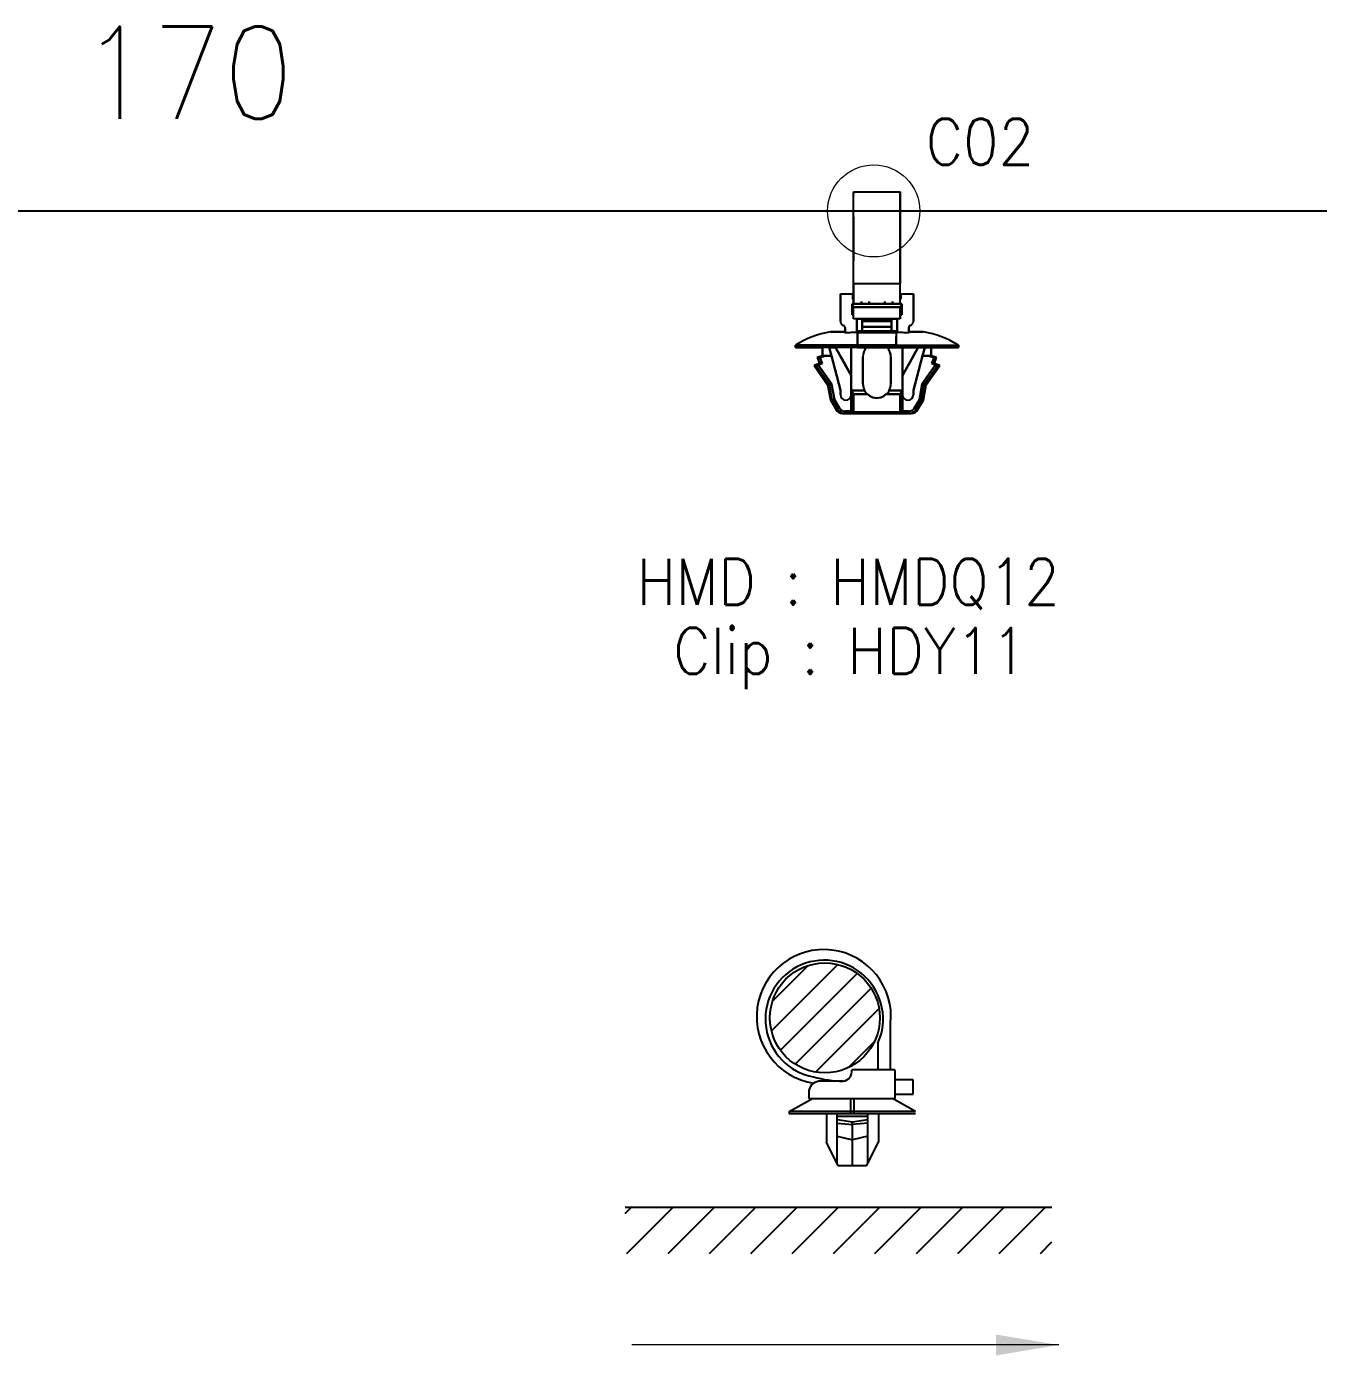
# Model space of a CAD drawing. Header units: inches. Extents: x 47316 to 59086, y 3141 to 11743.
# Drawn here: x 57772.3 to 57842.4, y 7180.5 to 7252.5 of the extents above; entities that cross this region are included whole.
import ezdxf

# ---------------------------------------------------------------- set-up
doc = ezdxf.new("R2010")
doc.units = ezdxf.units.IN
doc.header["$MEASUREMENT"] = 0
doc.layers.add('at_Entity', color=1, linetype='Continuous')
doc.layers.add('图形层', color=7, linetype='Continuous')
doc.layers.add('Beschreibung', color=7, linetype='Continuous', lineweight=25)
doc.styles.get("Standard").update_dxf_attribs({"font": ''})
doc.styles.get('Standard').set_extended_font_data('SimSun')
doc.linetypes.add('_VH_OTCON', pattern='A,0.0001,[7,VeSys.shx,S=0.1,R=0,X=0,Y=0],-0.4,[7,VeSys.shx,S=0.1,R=0,X=0,Y=0],-0.4,["X",Standard,S=1,R=0,X=-0.5,Y=-0.5],-0.0001,[7,VeSys.shx,S=0.1,R=0,X=0,Y=0],-0.4', length=1.2002)

msp = doc.modelspace()

# ---------------------------------------------------------------- linework, layer by layer
at = {"color": 7, "ltscale": 0.378893}
msp.add_line((57817.214, 7238.585), (57817.214, 7243.585), dxfattribs=at)
at = {"color": 7, "ltscale": 0.15}
for p, q in [((57817.214, 7243.585), (57819.74, 7243.585)), ((57819.74, 7238.585), (57817.214, 7238.585)), ((57819.74, 7238.585), (57817.214, 7238.585)), ((57817.214, 7237.326), (57819.74, 7237.326)), ((57819.74, 7237.326), (57817.214, 7237.326)), ((57819.74, 7236.695), (57817.214, 7236.695)), ((57819.74, 7236.695), (57817.214, 7236.695)), ((57817.214, 7231.622), (57819.74, 7231.622)), ((57819.74, 7231.622), (57817.214, 7231.622))]:
    msp.add_line(p, q, dxfattribs=at)
at = {"color": 7, "ltscale": 0.0272}
msp.add_line((57817.214, 7243.472), (57817.214, 7243.585), dxfattribs=at)
at = {"color": 7, "ltscale": 0.37888}
msp.add_line((57817.214, 7238.585), (57817.214, 7243.585), dxfattribs=at)
at = {"color": 7, "ltscale": 0.027199}
msp.add_line((57817.214, 7243.585), (57817.214, 7243.472), dxfattribs=at)
at = {"color": 7, "ltscale": 0.378897}
msp.add_line((57819.74, 7243.585), (57819.74, 7238.585), dxfattribs=at)
at = {"color": 7, "ltscale": 0.215019}
msp.add_line((57819.74, 7240.149), (57819.74, 7243.585), dxfattribs=at)
at = {"color": 7, "ltscale": 0.315749}
msp.add_line((57819.74, 7243.585), (57819.74, 7239.017), dxfattribs=at)
at = {"color": 7, "ltscale": 0.378905}
msp.add_line((57819.74, 7238.585), (57819.74, 7243.585), dxfattribs=at)
at = {"color": 7, "ltscale": 0.315758}
msp.add_line((57819.74, 7243.585), (57819.74, 7239.017), dxfattribs=at)
at = {"color": 7, "ltscale": 0.179182}
msp.add_line((57819.74, 7240.32), (57819.74, 7243.338), dxfattribs=at)
at = {"color": 0, "linetype": '_VH_OTCON', "lineweight": -2, "ltscale": 5}
for p, q in [((57742.537, 7242.543), (57818.303, 7242.543)), ((57818.303, 7242.543), (57894.401, 7242.543))]:
    msp.add_line(p, q, dxfattribs=at)
at = {"color": 7, "ltscale": 0.142593}
msp.add_line((57817.214, 7239.824), (57817.214, 7242.226), dxfattribs=at)
at = {"color": 7, "ltscale": 0.142589}
msp.add_line((57817.214, 7242.226), (57817.214, 7239.825), dxfattribs=at)
at = {"color": 7, "ltscale": 0.026669}
for p, q in [((57819.74, 7240.32), (57819.74, 7239.871)), ((57819.74, 7239.871), (57819.74, 7240.32)), ((57819.74, 7240.149), (57819.74, 7239.7))]:
    msp.add_line(p, q, dxfattribs=at)
at = {"color": 7, "ltscale": 0.108633}
msp.add_line((57819.74, 7238.042), (57819.74, 7239.871), dxfattribs=at)
at = {"color": 7, "ltscale": 0.076392}
msp.add_line((57819.74, 7238.585), (57819.74, 7239.871), dxfattribs=at)
at = {"color": 7, "ltscale": 0.098454}
msp.add_line((57819.74, 7238.042), (57819.74, 7239.7), dxfattribs=at)
at = {"color": 7, "ltscale": 0.0644}
for p, q in [((57817.214, 7238.585), (57817.214, 7237.501)), ((57817.214, 7237.501), (57817.214, 7238.585)), ((57819.74, 7237.501), (57819.74, 7238.585)), ((57819.74, 7237.501), (57819.74, 7238.585))]:
    msp.add_line(p, q, dxfattribs=at)
at = {"color": 7, "ltscale": 0.057913}
msp.add_line((57819.74, 7238.042), (57819.74, 7239.017), dxfattribs=at)
at = {"color": 7, "ltscale": 0.039999}
for p, q in [((57816.498, 7238.042), (57817.172, 7238.042)), ((57816.498, 7238.042), (57817.172, 7238.042)), ((57819.782, 7238.042), (57820.455, 7238.042)), ((57819.782, 7238.042), (57820.455, 7238.042))]:
    msp.add_line(p, q, dxfattribs=at)
at = {"color": 7, "ltscale": 0.022501}
for p, q in [((57816.498, 7238.042), (57816.498, 7237.663)), ((57816.498, 7237.663), (57816.498, 7238.042)), ((57820.455, 7238.042), (57820.455, 7237.663)), ((57820.455, 7238.042), (57820.455, 7237.663))]:
    msp.add_line(p, q, dxfattribs=at)
at = {"color": 7, "ltscale": 0.0175}
for p, q in [((57817.172, 7238.042), (57817.172, 7237.747)), ((57817.172, 7237.747), (57817.172, 7238.042)), ((57819.782, 7238.042), (57819.782, 7237.747)), ((57819.782, 7238.042), (57819.782, 7237.747)), ((57819.782, 7237.747), (57819.782, 7238.042))]:
    msp.add_line(p, q, dxfattribs=at)
at = {"color": 7, "ltscale": 0.002499}
for p, q in [((57817.172, 7238.042), (57817.214, 7238.042)), ((57817.214, 7237.747), (57817.172, 7237.747)), ((57817.172, 7237.747), (57817.214, 7237.747)), ((57819.74, 7238.042), (57819.782, 7238.042)), ((57819.782, 7237.747), (57819.74, 7237.747)), ((57819.74, 7237.747), (57819.782, 7237.747)), ((57817.129, 7237.495), (57817.172, 7237.495)), ((57817.172, 7237.495), (57817.129, 7237.495)), ((57817.172, 7237.495), (57817.129, 7237.495)), ((57819.824, 7237.495), (57819.782, 7237.495)), ((57819.824, 7237.495), (57819.782, 7237.495)), ((57817.214, 7236.947), (57817.172, 7236.947)), ((57817.172, 7236.947), (57817.214, 7236.947)), ((57817.214, 7236.947), (57817.172, 7236.947)), ((57819.782, 7236.947), (57819.74, 7236.947)), ((57819.74, 7236.947), (57819.782, 7236.947)), ((57819.782, 7236.947), (57819.74, 7236.947))]:
    msp.add_line(p, q, dxfattribs=at)
at = {"color": 7, "ltscale": 2.6e-05}
for p, q in [((57817.172, 7238.042), (57817.172, 7238.042)), ((57819.782, 7238.042), (57819.782, 7238.042))]:
    msp.add_line(p, q, dxfattribs=at)
at = {"color": 7, "ltscale": 0.025}
for p, q in [((57820.455, 7237.621), (57820.455, 7238.042)), ((57817.635, 7237.501), (57818.056, 7237.501)), ((57817.635, 7237.501), (57818.056, 7237.501)), ((57818.898, 7237.501), (57819.319, 7237.501)), ((57818.898, 7237.501), (57819.319, 7237.501)), ((57818.898, 7237.495), (57819.319, 7237.495))]:
    msp.add_line(p, q, dxfattribs=at)
at = {"color": 7, "ltscale": 0.064999}
for p, q in [((57816.498, 7237.663), (57816.498, 7236.569)), ((57816.498, 7236.569), (57816.498, 7237.663)), ((57820.455, 7237.663), (57820.455, 7236.569)), ((57820.455, 7237.663), (57820.455, 7236.569))]:
    msp.add_line(p, q, dxfattribs=at)
at = {"color": 7, "ltscale": 0.035001}
for p, q in [((57817.129, 7236.905), (57817.129, 7237.495)), ((57817.129, 7236.905), (57817.129, 7237.495)), ((57817.129, 7237.495), (57817.129, 7236.905)), ((57819.824, 7237.495), (57819.824, 7236.905)), ((57819.824, 7236.905), (57819.824, 7237.495)), ((57819.529, 7235.137), (57819.529, 7235.727)), ((57819.529, 7235.137), (57819.529, 7235.727))]:
    msp.add_line(p, q, dxfattribs=at)
at = {"color": 7, "ltscale": 0.032501}
for p, q in [((57817.172, 7237.495), (57817.172, 7236.947)), ((57817.172, 7236.947), (57817.172, 7237.495)), ((57819.782, 7237.495), (57819.782, 7236.947)), ((57819.782, 7237.495), (57819.782, 7236.947))]:
    msp.add_line(p, q, dxfattribs=at)
at = {"color": 7, "ltscale": 0.154999}
for p, q in [((57819.782, 7237.495), (57817.172, 7237.495)), ((57817.172, 7237.495), (57819.782, 7237.495))]:
    msp.add_line(p, q, dxfattribs=at)
at = {"color": 7, "ltscale": 0.0375}
for p, q in [((57817.214, 7236.695), (57817.214, 7237.326)), ((57817.214, 7236.695), (57817.214, 7237.326)), ((57819.74, 7237.326), (57819.74, 7236.695)), ((57819.74, 7236.695), (57819.74, 7237.326))]:
    msp.add_line(p, q, dxfattribs=at)
at = {"color": 7, "ltscale": 0.0075}
for p, q in [((57817.635, 7237.621), (57817.635, 7237.495)), ((57817.635, 7237.495), (57817.635, 7237.621)), ((57818.056, 7237.495), (57818.056, 7237.621)), ((57818.056, 7237.621), (57818.056, 7237.495)), ((57818.898, 7237.621), (57818.898, 7237.495)), ((57818.898, 7237.495), (57818.898, 7237.621)), ((57819.319, 7237.495), (57819.319, 7237.621)), ((57819.319, 7237.621), (57819.319, 7237.495)), ((57814.056, 7235.263), (57814.056, 7235.137)), ((57814.056, 7235.137), (57814.056, 7235.263)), ((57817.424, 7235.137), (57817.424, 7235.263)), ((57817.424, 7235.263), (57817.424, 7235.137)), ((57819.529, 7235.263), (57819.529, 7235.137)), ((57819.529, 7235.137), (57819.529, 7235.263)), ((57822.897, 7235.263), (57822.897, 7235.137)), ((57822.897, 7235.137), (57822.897, 7235.263)), ((57816.735, 7231.559), (57816.735, 7231.685)), ((57816.735, 7231.559), (57816.735, 7231.685)), ((57819.866, 7231.559), (57819.866, 7231.685)), ((57820.219, 7231.685), (57820.219, 7231.559)), ((57820.219, 7231.685), (57820.219, 7231.559))]:
    msp.add_line(p, q, dxfattribs=at)
at = {"color": 7, "ltscale": 0.000368}
msp.add_line((57817.635, 7237.501), (57817.635, 7237.495), dxfattribs=at)
at = {"color": 7, "ltscale": 0.023056}
msp.add_line((57817.667, 7237.495), (57818.056, 7237.495), dxfattribs=at)
at = {"color": 7, "ltscale": 0.000322}
msp.add_line((57818.898, 7237.495), (57818.898, 7237.5), dxfattribs=at)
at = {"color": 7, "ltscale": 0.021939}
msp.add_line((57819.782, 7237.495), (57819.782, 7237.125), dxfattribs=at)
at = {"color": 7, "ltscale": 0.010562}
msp.add_line((57819.782, 7236.947), (57819.782, 7237.125), dxfattribs=at)
at = {"color": 7, "ltscale": 0.000629}
msp.add_line((57819.813, 7237.495), (57819.824, 7237.495), dxfattribs=at)
at = {"color": 7, "ltscale": 0.0625}
msp.add_line((57820.455, 7236.569), (57820.455, 7237.621), dxfattribs=at)
at = {"color": 7, "ltscale": 0.004999}
for p, q in [((57817.214, 7236.905), (57817.129, 7236.905)), ((57817.129, 7236.905), (57817.214, 7236.905)), ((57819.824, 7236.905), (57819.74, 7236.905)), ((57819.74, 7236.905), (57819.824, 7236.905))]:
    msp.add_line(p, q, dxfattribs=at)
at = {"color": 7, "ltscale": 0.040002}
for p, q in [((57817.382, 7236.021), (57817.382, 7236.695)), ((57817.382, 7236.021), (57817.382, 7236.695)), ((57817.382, 7236.695), (57817.382, 7236.021)), ((57819.571, 7236.695), (57819.571, 7236.021)), ((57819.571, 7236.021), (57819.571, 7236.695))]:
    msp.add_line(p, q, dxfattribs=at)
at = {"color": 7, "ltscale": 0.017502}
for p, q in [((57817.382, 7236.695), (57817.677, 7236.695)), ((57819.276, 7236.695), (57819.571, 7236.695))]:
    msp.add_line(p, q, dxfattribs=at)
at = {"color": 7, "ltscale": 0.00087}
for p, q in [((57817.677, 7236.68), (57817.677, 7236.695)), ((57817.677, 7236.695), (57817.677, 7236.68)), ((57819.277, 7236.68), (57819.277, 7236.695)), ((57819.277, 7236.695), (57819.277, 7236.68))]:
    msp.add_line(p, q, dxfattribs=at)
at = {"color": 7, "ltscale": 0.095001}
for p, q in [((57819.277, 7236.68), (57817.677, 7236.68)), ((57817.677, 7236.68), (57819.277, 7236.68)), ((57819.277, 7236.555), (57817.677, 7236.555)), ((57817.677, 7236.555), (57819.277, 7236.555)), ((57817.677, 7236.255), (57819.277, 7236.255)), ((57819.277, 7236.255), (57817.677, 7236.255)), ((57817.677, 7236.046), (57819.277, 7236.046))]:
    msp.add_line(p, q, dxfattribs=at)
at = {"color": 7, "ltscale": 0.007443}
for p, q in [((57817.677, 7236.555), (57817.677, 7236.68)), ((57817.677, 7236.68), (57817.677, 7236.555)), ((57819.277, 7236.555), (57819.277, 7236.68)), ((57819.277, 7236.68), (57819.277, 7236.555))]:
    msp.add_line(p, q, dxfattribs=at)
at = {"color": 7, "ltscale": 0.017839}
for p, q in [((57817.677, 7236.255), (57817.677, 7236.555)), ((57817.677, 7236.555), (57817.677, 7236.255)), ((57819.277, 7236.255), (57819.277, 7236.555)), ((57819.277, 7236.555), (57819.277, 7236.255))]:
    msp.add_line(p, q, dxfattribs=at)
at = {"color": 7, "ltscale": 0.023952}
msp.add_line((57819.277, 7236.292), (57819.277, 7236.695), dxfattribs=at)
at = {"color": 7, "ltscale": 0.002502}
msp.add_line((57819.74, 7236.905), (57819.74, 7236.947), dxfattribs=at)
at = {"color": 7, "ltscale": 0.047501}
for p, q in [((57816.751, 7235.979), (57815.951, 7235.979)), ((57815.951, 7235.979), (57816.751, 7235.979)), ((57821.003, 7235.979), (57820.203, 7235.979)), ((57820.203, 7235.979), (57821.003, 7235.979))]:
    msp.add_line(p, q, dxfattribs=at)
at = {"color": 7, "ltscale": 0.017476}
for p, q in [((57816.751, 7236.211), (57816.751, 7235.917)), ((57820.203, 7236.211), (57820.203, 7235.917))]:
    msp.add_line(p, q, dxfattribs=at)
at = {"color": 7, "ltscale": 0.017471}
for p, q in [((57816.751, 7235.917), (57816.751, 7236.211)), ((57820.203, 7235.917), (57820.203, 7236.211))]:
    msp.add_line(p, q, dxfattribs=at)
at = {"color": 7, "ltscale": 0.00369}
for p, q in [((57816.751, 7235.979), (57816.751, 7235.917)), ((57820.203, 7235.917), (57820.203, 7235.979))]:
    msp.add_line(p, q, dxfattribs=at)
at = {"color": 7, "ltscale": 0.129999}
for p, q in [((57819.571, 7236.021), (57817.382, 7236.021)), ((57817.382, 7236.021), (57819.571, 7236.021))]:
    msp.add_line(p, q, dxfattribs=at)
at = {"color": 7, "ltscale": 0.040569}
for p, q in [((57817.424, 7235.263), (57817.424, 7235.947)), ((57819.529, 7235.947), (57819.529, 7235.263))]:
    msp.add_line(p, q, dxfattribs=at)
at = {"color": 7, "ltscale": 0.125}
for p, q in [((57817.424, 7235.947), (57819.529, 7235.947)), ((57819.529, 7235.947), (57817.424, 7235.947)), ((57817.424, 7235.263), (57819.529, 7235.263)), ((57819.529, 7235.263), (57817.424, 7235.263)), ((57817.424, 7235.137), (57819.529, 7235.137)), ((57819.529, 7235.137), (57817.424, 7235.137))]:
    msp.add_line(p, q, dxfattribs=at)
at = {"color": 7, "ltscale": 0.040567}
for p, q in [((57817.424, 7235.947), (57817.424, 7235.263)), ((57819.529, 7235.947), (57819.529, 7235.263))]:
    msp.add_line(p, q, dxfattribs=at)
at = {"color": 7, "ltscale": 0.02751}
msp.add_line((57817.424, 7235.263), (57817.424, 7235.727), dxfattribs=at)
msp.add_line((57817.424, 7235.263), (57817.424, 7235.727), dxfattribs=at)
at = {"color": 7, "ltscale": 0.012407}
for p, q in [((57817.677, 7236.046), (57817.677, 7236.255)), ((57819.277, 7236.046), (57819.277, 7236.255))]:
    msp.add_line(p, q, dxfattribs=at)
at = {"color": 7, "ltscale": 0.013841}
for p, q in [((57817.677, 7236.255), (57817.677, 7236.021)), ((57819.277, 7236.021), (57819.277, 7236.255))]:
    msp.add_line(p, q, dxfattribs=at)
at = {"color": 7, "ltscale": 0.001447}
msp.add_line((57817.677, 7236.046), (57817.677, 7236.021), dxfattribs=at)
at = {"color": 7, "ltscale": 0.014789}
msp.add_line((57819.277, 7236.27), (57819.277, 7236.021), dxfattribs=at)
at = {"color": 7, "ltscale": 0.013786}
msp.add_line((57820.203, 7235.979), (57820.203, 7236.211), dxfattribs=at)
at = {"color": 7, "ltscale": 0.2}
for p, q in [((57814.056, 7235.263), (57817.424, 7235.263)), ((57817.424, 7235.263), (57814.056, 7235.263)), ((57817.424, 7235.137), (57814.056, 7235.137)), ((57817.424, 7235.137), (57814.056, 7235.137)), ((57819.529, 7235.263), (57822.897, 7235.263)), ((57819.529, 7235.263), (57822.897, 7235.263)), ((57819.529, 7235.137), (57822.897, 7235.137)), ((57822.897, 7235.137), (57819.529, 7235.137))]:
    msp.add_line(p, q, dxfattribs=at)
at = {"color": 7, "ltscale": 0.087396}
for p, q in [((57814.056, 7235.137), (57815.528, 7235.137)), ((57814.056, 7235.137), (57815.528, 7235.137)), ((57822.897, 7235.137), (57821.425, 7235.137))]:
    msp.add_line(p, q, dxfattribs=at)
at = {"color": 7, "ltscale": 0.027499}
for p, q in [((57815.53, 7234.674), (57815.53, 7235.137)), ((57815.53, 7235.137), (57815.53, 7234.674)), ((57821.424, 7234.674), (57821.424, 7235.137)), ((57821.424, 7235.137), (57821.424, 7234.674))]:
    msp.add_line(p, q, dxfattribs=at)
at = {"color": 7, "ltscale": 0.020602}
for p, q in [((57815.882, 7235.137), (57816.229, 7235.137)), ((57815.882, 7235.137), (57816.229, 7235.137)), ((57821.071, 7235.137), (57820.725, 7235.137))]:
    msp.add_line(p, q, dxfattribs=at)
at = {"color": 7, "ltscale": 0.028456}
for p, q in [((57816.005, 7234.674), (57815.882, 7235.137)), ((57815.882, 7235.137), (57816.005, 7234.674)), ((57820.948, 7234.674), (57821.071, 7235.137)), ((57821.071, 7235.137), (57820.948, 7234.674))]:
    msp.add_line(p, q, dxfattribs=at)
at = {"color": 7, "ltscale": 0.015215}
msp.add_line((57816.231, 7235.138), (57816.357, 7234.914), dxfattribs=at)
at = {"color": 7, "ltscale": 0.015242}
for p, q in [((57816.357, 7234.914), (57816.231, 7235.137)), ((57820.722, 7235.137), (57820.596, 7234.914))]:
    msp.add_line(p, q, dxfattribs=at)
at = {"color": 7, "ltscale": 0.026985}
for p, q in [((57816.581, 7234.518), (57816.357, 7234.914)), ((57820.596, 7234.914), (57820.372, 7234.518))]:
    msp.add_line(p, q, dxfattribs=at)
at = {"color": 7, "ltscale": 0.02701}
msp.add_line((57816.357, 7234.914), (57816.581, 7234.518), dxfattribs=at)
at = {"color": 7, "ltscale": 0.089999}
for p, q in [((57817.087, 7233.622), (57817.087, 7235.137)), ((57817.087, 7235.137), (57817.087, 7233.622)), ((57819.866, 7235.137), (57819.866, 7233.622)), ((57819.866, 7233.622), (57819.866, 7235.137))]:
    msp.add_line(p, q, dxfattribs=at)
at = {"color": 7, "ltscale": 0.02697}
msp.add_line((57820.372, 7234.518), (57820.596, 7234.914), dxfattribs=at)
at = {"color": 7, "ltscale": 0.015289}
msp.add_line((57820.596, 7234.914), (57820.722, 7235.138), dxfattribs=at)
at = {"color": 7, "ltscale": 0.020749}
msp.add_line((57820.722, 7235.137), (57821.071, 7235.137), dxfattribs=at)
at = {"color": 7, "ltscale": 0.0875}
for p, q in [((57821.424, 7235.137), (57822.897, 7235.137)), ((57817.719, 7234.632), (57817.719, 7233.159)), ((57817.719, 7233.159), (57817.719, 7234.632)), ((57817.719, 7233.159), (57817.719, 7234.632)), ((57819.234, 7233.159), (57819.234, 7234.632)), ((57819.234, 7234.632), (57819.234, 7233.159))]:
    msp.add_line(p, q, dxfattribs=at)
at = {"color": 7, "ltscale": 0.019025}
msp.add_line((57815.361, 7234.274), (57815.067, 7234.148), dxfattribs=at)
at = {"color": 7, "ltscale": 0.006177}
msp.add_line((57815.171, 7234.148), (57815.067, 7234.148), dxfattribs=at)
at = {"color": 7, "ltscale": 0.006165}
for p, q in [((57815.067, 7234.148), (57815.171, 7234.148)), ((57815.804, 7233.116), (57815.907, 7233.116)), ((57815.804, 7233.116), (57815.907, 7233.116))]:
    msp.add_line(p, q, dxfattribs=at)
at = {"color": 7, "ltscale": 0.075271}
for p, q in [((57815.067, 7234.148), (57815.804, 7233.116)), ((57815.907, 7233.116), (57815.171, 7234.148)), ((57821.783, 7234.148), (57821.046, 7233.116)), ((57821.046, 7233.116), (57821.783, 7234.148)), ((57821.15, 7233.116), (57821.886, 7234.148))]:
    msp.add_line(p, q, dxfattribs=at)
at = {"color": 7, "ltscale": 0.075264}
msp.add_line((57815.907, 7233.116), (57815.171, 7234.148), dxfattribs=at)
at = {"color": 7, "ltscale": 0.018174}
msp.add_line((57815.53, 7234.674), (57815.235, 7234.59), dxfattribs=at)
at = {"color": 7, "ltscale": 0.000925}
msp.add_line((57815.235, 7234.59), (57815.251, 7234.59), dxfattribs=at)
at = {"color": 7, "ltscale": 0.020195}
for p, q in [((57815.235, 7234.59), (57815.362, 7234.274)), ((57815.377, 7234.59), (57815.503, 7234.274)), ((57815.503, 7234.274), (57815.377, 7234.59)), ((57821.576, 7234.59), (57821.45, 7234.274)), ((57821.45, 7234.274), (57821.576, 7234.59)), ((57821.592, 7234.274), (57821.718, 7234.59))]:
    msp.add_line(p, q, dxfattribs=at)
at = {"color": 7, "ltscale": 0.000912}
for p, q in [((57815.251, 7234.59), (57815.235, 7234.59)), ((57821.592, 7234.274), (57821.576, 7234.274))]:
    msp.add_line(p, q, dxfattribs=at)
at = {"color": 7, "ltscale": 0.002823}
msp.add_line((57815.251, 7234.59), (57815.298, 7234.59), dxfattribs=at)
at = {"color": 7, "ltscale": 0.00282}
for p, q in [((57815.298, 7234.59), (57815.251, 7234.59)), ((57821.576, 7234.274), (57821.529, 7234.274))]:
    msp.add_line(p, q, dxfattribs=at)
at = {"color": 7, "ltscale": 0.013619}
for p, q in [((57815.503, 7234.274), (57815.293, 7234.184)), ((57815.293, 7234.184), (57815.503, 7234.274)), ((57821.45, 7234.274), (57821.661, 7234.184)), ((57821.661, 7234.184), (57821.45, 7234.274))]:
    msp.add_line(p, q, dxfattribs=at)
at = {"color": 7, "ltscale": 0.074459}
for p, q in [((57815.293, 7234.184), (57816.021, 7233.164)), ((57816.021, 7233.164), (57815.293, 7234.184)), ((57821.661, 7234.184), (57820.932, 7233.164)), ((57820.932, 7233.164), (57821.661, 7234.184))]:
    msp.add_line(p, q, dxfattribs=at)
at = {"color": 7, "ltscale": 0.004681}
for p, q in [((57815.298, 7234.59), (57815.377, 7234.59)), ((57815.377, 7234.59), (57815.298, 7234.59))]:
    msp.add_line(p, q, dxfattribs=at)
at = {"color": 7, "ltscale": 0.000327}
msp.add_line((57815.367, 7234.274), (57815.361, 7234.274), dxfattribs=at)
at = {"color": 7, "ltscale": 0.008441}
for p, q in [((57815.361, 7234.274), (57815.503, 7234.274)), ((57815.53, 7234.674), (57815.672, 7234.674)), ((57815.672, 7234.674), (57815.53, 7234.674))]:
    msp.add_line(p, q, dxfattribs=at)
at = {"color": 7, "ltscale": 0.008429}
for p, q in [((57815.503, 7234.274), (57815.362, 7234.274)), ((57821.576, 7234.59), (57821.718, 7234.59))]:
    msp.add_line(p, q, dxfattribs=at)
at = {"color": 7, "ltscale": 0.00033}
for p, q in [((57815.362, 7234.274), (57815.367, 7234.274)), ((57815.535, 7234.674), (57815.53, 7234.674)), ((57821.424, 7234.674), (57821.418, 7234.674))]:
    msp.add_line(p, q, dxfattribs=at)
at = {"color": 7, "ltscale": 0.001593}
msp.add_line((57815.394, 7234.274), (57815.367, 7234.274), dxfattribs=at)
at = {"color": 7, "ltscale": 0.003809}
msp.add_line((57815.367, 7234.274), (57815.431, 7234.274), dxfattribs=at)
at = {"color": 7, "ltscale": 0.018199}
for p, q in [((57815.672, 7234.674), (57815.377, 7234.59)), ((57815.377, 7234.59), (57815.672, 7234.674)), ((57821.281, 7234.674), (57821.576, 7234.59)), ((57821.576, 7234.59), (57821.281, 7234.674))]:
    msp.add_line(p, q, dxfattribs=at)
at = {"color": 7, "ltscale": 0.004291}
msp.add_line((57815.431, 7234.274), (57815.503, 7234.274), dxfattribs=at)
at = {"color": 7, "ltscale": 0.008432}
msp.add_line((57815.672, 7234.674), (57815.53, 7234.674), dxfattribs=at)
at = {"color": 7, "ltscale": 0.000342}
for p, q in [((57815.53, 7234.674), (57815.535, 7234.674)), ((57821.418, 7234.674), (57821.424, 7234.674))]:
    msp.add_line(p, q, dxfattribs=at)
at = {"color": 7, "ltscale": 0.000286}
for p, q in [((57815.531, 7234.673), (57815.535, 7234.674)), ((57815.535, 7234.674), (57815.531, 7234.673))]:
    msp.add_line(p, q, dxfattribs=at)
at = {"color": 7, "ltscale": 0.002209}
msp.add_line((57815.572, 7234.674), (57815.535, 7234.674), dxfattribs=at)
at = {"color": 7, "ltscale": 0.003674}
for p, q in [((57815.535, 7234.674), (57815.597, 7234.674)), ((57821.356, 7234.674), (57821.418, 7234.674))]:
    msp.add_line(p, q, dxfattribs=at)
at = {"color": 7, "ltscale": 0.00434}
msp.add_line((57815.597, 7234.674), (57815.67, 7234.674), dxfattribs=at)
at = {"color": 7, "ltscale": 0.019785}
for p, q in [((57816.005, 7234.674), (57815.672, 7234.674)), ((57815.672, 7234.674), (57816.005, 7234.674)), ((57820.948, 7234.674), (57821.281, 7234.674)), ((57821.281, 7234.674), (57820.948, 7234.674))]:
    msp.add_line(p, q, dxfattribs=at)
at = {"color": 7, "ltscale": 0.11383}
for p, q in [((57816.498, 7232.822), (57816.005, 7234.674)), ((57816.005, 7234.674), (57816.498, 7232.822)), ((57820.455, 7232.822), (57820.948, 7234.674)), ((57820.948, 7234.674), (57820.455, 7232.822))]:
    msp.add_line(p, q, dxfattribs=at)
at = {"color": 7, "ltscale": 0.064963}
msp.add_line((57816.549, 7234.574), (57817.087, 7233.622), dxfattribs=at)
at = {"color": 7, "ltscale": 0.061156}
for p, q in [((57817.087, 7233.622), (57816.581, 7234.518)), ((57820.372, 7234.518), (57819.866, 7233.622))]:
    msp.add_line(p, q, dxfattribs=at)
at = {"color": 7, "ltscale": 0.061161}
msp.add_line((57816.581, 7234.518), (57817.087, 7233.622), dxfattribs=at)
at = {"color": 7, "ltscale": 0.065039}
msp.add_line((57819.866, 7233.622), (57820.405, 7234.575), dxfattribs=at)
at = {"color": 7, "ltscale": 0.06116}
msp.add_line((57819.866, 7233.622), (57820.372, 7234.518), dxfattribs=at)
at = {"color": 7, "ltscale": 0.040697}
msp.add_line((57819.866, 7233.778), (57819.866, 7234.464), dxfattribs=at)
at = {"color": 7, "ltscale": 0.040701}
msp.add_line((57819.866, 7234.464), (57819.866, 7233.778), dxfattribs=at)
at = {"color": 7, "ltscale": 0.006299}
msp.add_line((57821.281, 7234.674), (57821.387, 7234.674), dxfattribs=at)
at = {"color": 7, "ltscale": 0.006305}
msp.add_line((57821.388, 7234.674), (57821.281, 7234.674), dxfattribs=at)
at = {"color": 7, "ltscale": 0.00329}
msp.add_line((57821.301, 7234.674), (57821.356, 7234.674), dxfattribs=at)
at = {"color": 7, "ltscale": 0.006641}
msp.add_line((57821.424, 7234.674), (57821.312, 7234.674), dxfattribs=at)
at = {"color": 7, "ltscale": 0.001825}
msp.add_line((57821.418, 7234.674), (57821.387, 7234.674), dxfattribs=at)
at = {"color": 7, "ltscale": 0.002142}
msp.add_line((57821.387, 7234.674), (57821.424, 7234.674), dxfattribs=at)
at = {"color": 7, "ltscale": 0.002136}
msp.add_line((57821.424, 7234.674), (57821.388, 7234.674), dxfattribs=at)
at = {"color": 7, "ltscale": 0.018183}
msp.add_line((57821.718, 7234.59), (57821.424, 7234.674), dxfattribs=at)
at = {"color": 7, "ltscale": 0.004715}
msp.add_line((57821.45, 7234.274), (57821.529, 7234.274), dxfattribs=at)
at = {"color": 7, "ltscale": 0.004687}
msp.add_line((57821.529, 7234.274), (57821.45, 7234.274), dxfattribs=at)
at = {"color": 7, "ltscale": 0.002832}
msp.add_line((57821.529, 7234.274), (57821.577, 7234.274), dxfattribs=at)
at = {"color": 7, "ltscale": 0.002856}
msp.add_line((57821.586, 7234.274), (57821.538, 7234.274), dxfattribs=at)
at = {"color": 7, "ltscale": 0.002869}
msp.add_line((57821.538, 7234.274), (57821.586, 7234.274), dxfattribs=at)
at = {"color": 7, "ltscale": 0.008438}
msp.add_line((57821.718, 7234.59), (57821.576, 7234.59), dxfattribs=at)
at = {"color": 7, "ltscale": 0.0009}
msp.add_line((57821.577, 7234.274), (57821.592, 7234.274), dxfattribs=at)
at = {"color": 7, "ltscale": 0.019}
msp.add_line((57821.886, 7234.148), (57821.592, 7234.274), dxfattribs=at)
at = {"color": 7, "ltscale": 0.002185}
msp.add_line((57821.648, 7234.59), (57821.685, 7234.59), dxfattribs=at)
at = {"color": 7, "ltscale": 0.005249}
msp.add_line((57821.87, 7234.148), (57821.782, 7234.148), dxfattribs=at)
at = {"color": 7, "ltscale": 0.005222}
msp.add_line((57821.87, 7234.148), (57821.783, 7234.148), dxfattribs=at)
at = {"color": 7, "ltscale": 0.000903}
msp.add_line((57821.886, 7234.148), (57821.87, 7234.148), dxfattribs=at)
at = {"color": 7, "ltscale": 0.000916}
msp.add_line((57821.886, 7234.148), (57821.87, 7234.148), dxfattribs=at)
at = {"color": 7, "ltscale": 4.3e-05}
msp.add_line((57821.886, 7234.148), (57821.886, 7234.148), dxfattribs=at)
at = {"color": 7, "ltscale": 4.9e-05}
msp.add_line((57821.886, 7234.148), (57821.886, 7234.148), dxfattribs=at)
at = {"color": 7, "ltscale": 0.039936}
for p, q in [((57817.087, 7232.949), (57817.087, 7233.622)), ((57817.087, 7233.622), (57817.087, 7232.949)), ((57819.866, 7233.622), (57819.866, 7232.949)), ((57819.866, 7232.949), (57819.866, 7233.622))]:
    msp.add_line(p, q, dxfattribs=at)
at = {"color": 7, "ltscale": 0.048712}
msp.add_line((57819.866, 7232.801), (57819.866, 7233.622), dxfattribs=at)
at = {"color": 7, "ltscale": 0.05076}
for p, q in [((57815.804, 7233.116), (57815.951, 7232.274)), ((57821.002, 7232.274), (57821.15, 7233.116))]:
    msp.add_line(p, q, dxfattribs=at)
at = {"color": 7, "ltscale": 0.050769}
msp.add_line((57816.058, 7232.275), (57815.908, 7233.116), dxfattribs=at)
at = {"color": 7, "ltscale": 0.002621}
for p, q in [((57815.951, 7233.134), (57815.91, 7233.117)), ((57815.91, 7233.117), (57815.951, 7233.134)), ((57821.043, 7233.117), (57821.002, 7233.134)), ((57821.002, 7233.134), (57821.043, 7233.117))]:
    msp.add_line(p, q, dxfattribs=at)
at = {"color": 7, "ltscale": 0.050773}
for p, q in [((57816.058, 7232.275), (57815.91, 7233.117)), ((57821.043, 7233.117), (57820.895, 7232.275)), ((57820.895, 7232.275), (57821.043, 7233.117))]:
    msp.add_line(p, q, dxfattribs=at)
at = {"color": 7, "ltscale": 0.000205}
for p, q in [((57815.954, 7233.135), (57815.951, 7233.134)), ((57815.951, 7233.134), (57815.954, 7233.135)), ((57821.002, 7233.134), (57820.999, 7233.135)), ((57820.999, 7233.135), (57821.002, 7233.134))]:
    msp.add_line(p, q, dxfattribs=at)
at = {"color": 7, "ltscale": 0.004321}
for p, q in [((57816.021, 7233.164), (57815.954, 7233.135)), ((57815.954, 7233.135), (57816.021, 7233.164)), ((57820.999, 7233.135), (57820.932, 7233.164)), ((57820.932, 7233.164), (57820.999, 7233.135))]:
    msp.add_line(p, q, dxfattribs=at)
at = {"color": 7, "ltscale": 0.051095}
for p, q in [((57816.021, 7233.164), (57816.17, 7232.316)), ((57816.17, 7232.316), (57816.021, 7233.164)), ((57820.932, 7233.164), (57820.783, 7232.316)), ((57820.783, 7232.316), (57820.932, 7233.164))]:
    msp.add_line(p, q, dxfattribs=at)
at = {"color": 7, "ltscale": 0.014999}
for p, q in [((57816.498, 7232.569), (57816.498, 7232.822)), ((57816.498, 7232.569), (57816.498, 7232.822)), ((57816.498, 7232.822), (57816.498, 7232.569)), ((57820.455, 7232.569), (57820.455, 7232.822)), ((57820.455, 7232.822), (57820.455, 7232.569))]:
    msp.add_line(p, q, dxfattribs=at)
at = {"color": 7, "ltscale": 0.082565}
for p, q in [((57817.087, 7232.949), (57817.087, 7231.559)), ((57817.087, 7231.559), (57817.087, 7232.949)), ((57819.866, 7231.559), (57819.866, 7232.949)), ((57819.866, 7232.949), (57819.866, 7231.559))]:
    msp.add_line(p, q, dxfattribs=at)
at = {"color": 7, "ltscale": 0.041339}
for p, q in [((57817.805, 7232.808), (57817.109, 7232.808)), ((57817.109, 7232.808), (57817.805, 7232.808)), ((57819.844, 7232.808), (57819.148, 7232.808)), ((57819.148, 7232.808), (57819.844, 7232.808))]:
    msp.add_line(p, q, dxfattribs=at)
at = {"color": 7, "ltscale": 0.002635}
for p, q in [((57817.109, 7232.808), (57817.124, 7232.766)), ((57819.829, 7232.766), (57819.844, 7232.808))]:
    msp.add_line(p, q, dxfattribs=at)
at = {"color": 7, "ltscale": 0.002634}
for p, q in [((57817.124, 7232.766), (57817.109, 7232.808)), ((57819.844, 7232.808), (57819.829, 7232.766))]:
    msp.add_line(p, q, dxfattribs=at)
at = {"color": 7, "ltscale": 0.008279}
msp.add_line((57819.866, 7232.662), (57819.866, 7232.801), dxfattribs=at)
at = {"color": 7, "ltscale": 0.006168}
for p, q in [((57821.046, 7233.116), (57821.15, 7233.116)), ((57821.15, 7233.116), (57821.046, 7233.116))]:
    msp.add_line(p, q, dxfattribs=at)
at = {"color": 7, "ltscale": 0.006219}
msp.add_line((57816.056, 7232.274), (57815.951, 7232.274), dxfattribs=at)
at = {"color": 7, "ltscale": 0.006223}
for p, q in [((57815.951, 7232.274), (57816.056, 7232.274)), ((57821.002, 7232.274), (57820.898, 7232.274)), ((57821.002, 7232.274), (57820.898, 7232.274))]:
    msp.add_line(p, q, dxfattribs=at)
at = {"color": 7, "ltscale": 0.034946}
for p, q in [((57815.951, 7232.274), (57816.249, 7231.767)), ((57820.704, 7231.767), (57821.002, 7232.274))]:
    msp.add_line(p, q, dxfattribs=at)
at = {"color": 7, "ltscale": 0.000128}
for p, q in [((57816.056, 7232.274), (57816.058, 7232.274)), ((57816.058, 7232.274), (57816.056, 7232.274)), ((57820.895, 7232.274), (57820.898, 7232.274))]:
    msp.add_line(p, q, dxfattribs=at)
at = {"color": 7, "ltscale": 0.034208}
for p, q in [((57816.348, 7231.778), (57816.056, 7232.274)), ((57820.605, 7231.778), (57820.898, 7232.274))]:
    msp.add_line(p, q, dxfattribs=at)
at = {"color": 7, "ltscale": 0.002806}
for p, q in [((57816.102, 7232.291), (57816.058, 7232.275)), ((57820.895, 7232.275), (57820.851, 7232.291))]:
    msp.add_line(p, q, dxfattribs=at)
at = {"color": 7, "ltscale": 0.00266}
for p, q in [((57816.058, 7232.275), (57816.1, 7232.29)), ((57820.853, 7232.29), (57820.895, 7232.275))]:
    msp.add_line(p, q, dxfattribs=at)
at = {"color": 7, "ltscale": 0.034163}
for p, q in [((57816.348, 7231.778), (57816.058, 7232.275)), ((57820.895, 7232.275), (57820.605, 7231.778))]:
    msp.add_line(p, q, dxfattribs=at)
at = {"color": 7, "ltscale": 0.004276}
for p, q in [((57816.102, 7232.291), (57816.17, 7232.316)), ((57816.17, 7232.316), (57816.102, 7232.291)), ((57820.851, 7232.291), (57820.783, 7232.316)), ((57820.783, 7232.316), (57820.851, 7232.291))]:
    msp.add_line(p, q, dxfattribs=at)
at = {"color": 7, "ltscale": 0.0329}
for p, q in [((57816.17, 7232.316), (57816.451, 7231.838)), ((57816.451, 7231.838), (57816.17, 7232.316)), ((57820.783, 7232.316), (57820.503, 7231.838)), ((57820.503, 7231.838), (57820.783, 7232.316))]:
    msp.add_line(p, q, dxfattribs=at)
at = {"color": 7, "ltscale": 0.057954}
for p, q in [((57817.214, 7231.622), (57817.214, 7232.598)), ((57817.214, 7232.598), (57817.214, 7231.622)), ((57819.74, 7232.598), (57819.74, 7231.622)), ((57819.74, 7231.622), (57819.74, 7232.598))]:
    msp.add_line(p, q, dxfattribs=at)
at = {"color": 7, "ltscale": 0.044711}
for p, q in [((57817.214, 7232.598), (57817.967, 7232.598)), ((57817.967, 7232.598), (57817.214, 7232.598)), ((57818.987, 7232.598), (57819.74, 7232.598)), ((57819.74, 7232.598), (57818.987, 7232.598))]:
    msp.add_line(p, q, dxfattribs=at)
at = {"color": 7, "ltscale": 0.000598}
msp.add_line((57817.967, 7232.598), (57817.959, 7232.605), dxfattribs=at)
at = {"color": 7, "ltscale": 0.001863}
msp.add_line((57819.009, 7232.619), (57818.986, 7232.597), dxfattribs=at)
at = {"color": 7, "ltscale": 0.000505}
msp.add_line((57818.987, 7232.598), (57818.993, 7232.604), dxfattribs=at)
at = {"color": 7, "ltscale": 0.005516}
msp.add_line((57819.866, 7232.569), (57819.866, 7232.662), dxfattribs=at)
at = {"color": 7, "ltscale": 0.052501}
msp.add_line((57819.866, 7231.685), (57819.866, 7232.569), dxfattribs=at)
at = {"color": 7, "ltscale": 0.00587}
msp.add_line((57816.25, 7231.766), (57816.348, 7231.778), dxfattribs=at)
at = {"color": 7, "ltscale": 0.005865}
for p, q in [((57816.348, 7231.778), (57816.25, 7231.767)), ((57820.704, 7231.767), (57820.605, 7231.778))]:
    msp.add_line(p, q, dxfattribs=at)
at = {"color": 7, "ltscale": 0.007092}
for p, q in [((57816.348, 7231.778), (57816.451, 7231.838)), ((57816.451, 7231.838), (57816.348, 7231.778)), ((57820.503, 7231.838), (57820.605, 7231.778)), ((57820.605, 7231.778), (57820.503, 7231.838))]:
    msp.add_line(p, q, dxfattribs=at)
at = {"color": 7, "ltscale": 0.007248}
msp.add_line((57816.735, 7231.559), (57816.613, 7231.559), dxfattribs=at)
at = {"color": 7, "ltscale": 0.001605}
msp.add_line((57816.646, 7231.559), (57816.619, 7231.559), dxfattribs=at)
at = {"color": 7, "ltscale": 0.006183}
msp.add_line((57816.631, 7231.559), (57816.735, 7231.559), dxfattribs=at)
at = {"color": 7, "ltscale": 0.004422}
msp.add_line((57816.734, 7231.559), (57816.66, 7231.559), dxfattribs=at)
at = {"color": 7, "ltscale": 0.012915}
msp.add_line((57816.66, 7231.559), (57816.878, 7231.559), dxfattribs=at)
at = {"color": 7, "ltscale": 0.020941}
for p, q in [((57816.735, 7231.685), (57817.087, 7231.685)), ((57817.087, 7231.685), (57816.735, 7231.685)), ((57816.735, 7231.559), (57817.087, 7231.559)), ((57817.087, 7231.559), (57816.735, 7231.559)), ((57820.219, 7231.685), (57819.866, 7231.685)), ((57819.866, 7231.685), (57820.219, 7231.685)), ((57819.866, 7231.559), (57820.219, 7231.559)), ((57820.219, 7231.559), (57819.866, 7231.559))]:
    msp.add_line(p, q, dxfattribs=at)
at = {"color": 7, "ltscale": 0.012512}
for p, q in [((57816.878, 7231.559), (57817.088, 7231.559)), ((57819.865, 7231.559), (57820.076, 7231.559))]:
    msp.add_line(p, q, dxfattribs=at)
at = {"color": 7, "ltscale": 0.000995}
for p, q in [((57817.087, 7231.559), (57817.104, 7231.559)), ((57817.104, 7231.559), (57817.087, 7231.559)), ((57819.849, 7231.559), (57819.866, 7231.559)), ((57819.866, 7231.559), (57819.849, 7231.559))]:
    msp.add_line(p, q, dxfattribs=at)
at = {"color": 7, "ltscale": 0.000399}
msp.add_line((57817.109, 7231.559), (57817.102, 7231.559), dxfattribs=at)
at = {"color": 7, "ltscale": 0.163214}
msp.add_line((57817.102, 7231.559), (57819.851, 7231.559), dxfattribs=at)
at = {"color": 7, "ltscale": 0.163013}
msp.add_line((57819.849, 7231.559), (57817.104, 7231.559), dxfattribs=at)
at = {"color": 7, "ltscale": 0.015717}
msp.add_line((57820.34, 7231.559), (57820.076, 7231.559), dxfattribs=at)
at = {"color": 7, "ltscale": 0.015729}
msp.add_line((57820.076, 7231.559), (57820.341, 7231.559), dxfattribs=at)
at = {"color": 7, "ltscale": 0.005864}
msp.add_line((57820.704, 7231.766), (57820.606, 7231.778), dxfattribs=at)
at = {"color": 0, "lineweight": -3, "ltscale": 10}
for p, q in [((57812.752, 7198.071, 0), (57816.349, 7201.667, 0)), ((57812.813, 7199.679, 0), (57814.741, 7201.606, 0)), ((57813.24, 7197.012, 0), (57817.408, 7201.18, 0)), ((57814.034, 7196.259, 0), (57818.16, 7200.385, 0)), ((57815.147, 7195.825, 0), (57818.595, 7199.273, 0)), ((57816.943, 7196.074, 0), (57818.345, 7197.476, 0))]:
    msp.add_line(p, q, dxfattribs=at)
at = {"color": 0, "lineweight": -3}
for p, q in [((57819.22, 7195.943, 0), (57819.22, 7198.447, 0)), ((57818.53, 7197.387, 0), (57818.53, 7195.943, 0)), ((57819.442, 7195.943, 0), (57817.115, 7195.943, 0)), ((57816.646, 7195.328, 0), (57815.441, 7195.328, 0)), ((57820.447, 7195.401, 0), (57819.442, 7195.401, 0)), ((57819.442, 7195.401, 0), (57819.442, 7194.625, 0)), ((57820.447, 7194.625, 0), (57820.447, 7195.401, 0)), ((57814.787, 7194.821, 0), (57814.787, 7194.391, 0)), ((57819.442, 7194.625, 0), (57820.447, 7194.625, 0)), ((57804.817, 7188.149, 0), (57805.152, 7188.484, 0)), ((57827.973, 7188.484, 0), (57804.817, 7188.484, 0)), ((57804.902, 7185.989, 0), (57807.397, 7188.484, 0)), ((57807.147, 7185.989, 0), (57809.642, 7188.484, 0)), ((57809.392, 7185.989, 0), (57811.887, 7188.484, 0)), ((57811.637, 7185.989, 0), (57814.132, 7188.484, 0)), ((57813.882, 7185.989, 0), (57816.377, 7188.484, 0)), ((57816.127, 7185.989, 0), (57818.622, 7188.484, 0)), ((57818.372, 7185.989, 0), (57820.867, 7188.484, 0)), ((57820.617, 7185.989, 0), (57823.112, 7188.484, 0)), ((57822.862, 7185.989, 0), (57825.358, 7188.484, 0)), ((57825.107, 7185.989, 0), (57827.603, 7188.484, 0)), ((57827.352, 7185.989, 0), (57827.973, 7186.61, 0))]:
    msp.add_line(p, q, dxfattribs=at)
at = {"color": 7}
for points in [[(57817.967, 7232.598), (57818.117, 7232.491), (57818.203, 7232.452)], [(57818.75, 7232.452), (57818.836, 7232.491), (57818.987, 7232.598)], [(57816.348, 7231.778), (57816.419, 7231.687), (57816.512, 7231.618), (57816.62, 7231.574), (57816.735, 7231.559)], [(57816.348, 7231.778), (57816.404, 7231.701), (57816.475, 7231.64), (57816.578, 7231.587), (57816.735, 7231.559)], [(57820.219, 7231.559), (57820.334, 7231.574), (57820.442, 7231.618), (57820.535, 7231.687), (57820.606, 7231.778)], [(57820.219, 7231.559), (57820.332, 7231.573), (57820.439, 7231.616), (57820.516, 7231.669), (57820.605, 7231.778)]]:
    msp.add_lwpolyline(points, dxfattribs=at)
at = {"color": 0, "linetype": 'Continuous', "lineweight": 15}
msp.add_circle((57818.303, 7242.543), 2.5, dxfattribs=at)
at = {"color": 0, "lineweight": -3, "ltscale": 10}
msp.add_circle((57815.654, 7198.765, 0), 2.984, dxfattribs=at)
at = {"color": 7}
for centre, radius, start, end in [((57816.751, 7236.569), 0.253, 179.99999, 250.52878), ((57816.751, 7236.569), 0.253, 179.99938, 250.52933), ((57816.623, 7236.211), 0.127, 0.31556, 70.21322), ((57816.624, 7236.211), 0.127, 42.26917, 70.45688), ((57816.624, 7236.211), 0.126, 0.01905, 70.50932), ((57820.33, 7236.211), 0.127, 109.78678, 179.68444), ((57820.329, 7236.211), 0.126, 109.49027, 179.98054), ((57820.329, 7236.21), 0.127, 109.54466, 122.95746), ((57820.203, 7236.569), 0.253, 289.47067, 0.00063), ((57820.203, 7236.569), 0.253, 289.47122, 0), ((57820.203, 7236.569), 0.253, 289.47059, 0.00055), ((57816.91, 7230.575), 5.489, 100.06433, 121.32658), ((57816.91, 7230.575), 5.489, 100.06433, 121.32658), ((57817.404, 7228.594), 7.352, 92.4656, 95.09803), ((57817.565, 7226.27), 9.681, 92.82582, 94.82483), ((57817.423, 7228.217), 7.73, 89.99372, 92.48929), ((57817.462, 7226.069), 9.877, 90.21741, 92.17036), ((57819.53, 7228.216), 7.731, 87.51085, 90.00611), ((57819.492, 7226.069), 9.877, 87.82965, 89.78259), ((57819.492, 7226.069), 9.877, 87.82965, 89.78259), ((57819.549, 7228.595), 7.351, 84.90179, 87.53454), ((57819.388, 7226.27), 9.681, 85.17517, 87.17418), ((57820.043, 7230.575), 5.489, 58.67343, 79.93567), ((57818.476, 7234.632), 0.757, 138.19182, 180.02562), ((57818.488, 7234.628), 0.769, 138.48521, 179.67294), ((57818.475, 7234.633), 0.756, 138.15455, 162.29646), ((57818.477, 7234.632), 0.757, 359.97561, 41.81866), ((57818.466, 7234.628), 0.769, 0.32706, 41.51479), ((57818.472, 7234.631), 0.763, 0.04843, 17.91343), ((57815.155, 7234.35), 0.203, 274.38921, 288.61835), ((57815.155, 7234.353), 0.206, 274.44161, 288.47785), ((57815.04, 7234.766), 0.635, 286.48269, 293.44544), ((57815.03, 7234.795), 0.665, 286.64102, 293.28495), ((57821.923, 7234.795), 0.665, 246.71641, 253.36569), ((57821.913, 7234.765), 0.633, 246.54772, 253.54197), ((57821.798, 7234.352), 0.205, 251.51628, 265.58003), ((57821.798, 7234.351), 0.204, 251.36901, 265.48204), ((57817.563, 7232.949), 0.476, 179.96208, 197.25188), ((57817.54, 7232.945), 0.453, 179.46073, 197.63345), ((57817.942, 7233.106), 0.886, 202.56691, 207.34235), ((57817.95, 7233.109), 0.894, 202.54644, 207.2781), ((57818.363, 7233.328), 1.362, 207.48589, 212.39785), ((57818.342, 7233.316), 1.337, 207.54216, 212.44811), ((57818.477, 7233.159), 0.758, 180.00045, 207.5793), ((57818.477, 7233.159), 0.758, 180.00023, 194.48357), ((57818.482, 7233.159), 0.763, 180.04823, 194.60816), ((57818.482, 7233.159), 0.764, 180.05597, 195.26814), ((57818.483, 7233.162), 0.764, 180.2495, 207.60295), ((57818.479, 7233.161), 0.761, 207.62657, 217.31194), ((57818.485, 7233.16), 0.765, 207.42513, 217.04797), ((57818.457, 7233.139), 0.73, 217.02723, 227.80148), ((57818.478, 7233.159), 0.759, 217.29702, 227.66623), ((57818.496, 7233.139), 0.73, 312.19852, 322.97278), ((57818.476, 7233.159), 0.759, 312.33376, 322.70297), ((57818.468, 7233.16), 0.765, 322.95203, 332.57487), ((57818.474, 7233.161), 0.761, 322.68806, 332.37343), ((57818.477, 7233.159), 0.758, 332.42069, 359.99956), ((57818.471, 7233.162), 0.764, 332.39705, 359.7505), ((57818.471, 7233.159), 0.763, 345.60919, 359.95117), ((57818.59, 7233.328), 1.361, 327.60181, 332.51439), ((57818.611, 7233.315), 1.337, 327.55164, 332.45804), ((57819.003, 7233.109), 0.894, 332.72272, 337.4531), ((57819.011, 7233.106), 0.886, 332.65799, 337.43288), ((57819.39, 7232.949), 0.476, 342.74813, 0.03792), ((57819.413, 7232.945), 0.453, 342.36347, 0.54301), ((57816.793, 7232.569), 0.295, 180.00789, 359.99211), ((57816.793, 7232.569), 0.295, 180.02454, 359.97546), ((57818.479, 7233.168), 0.767, 228.00076, 248.90155), ((57818.477, 7233.16), 0.759, 245.83724, 254.99704), ((57818.477, 7233.159), 0.758, 246.53322, 253.48916), ((57818.479, 7233.158), 0.758, 248.64582, 269.78798), ((57818.477, 7233.17), 0.769, 249.09881, 269.93401), ((57818.474, 7233.158), 0.758, 270.21203, 291.35418), ((57818.476, 7233.17), 0.769, 270.06564, 290.89906), ((57818.476, 7233.159), 0.759, 286.43481, 299.93114), ((57818.474, 7233.168), 0.767, 291.09952, 312.00448), ((57820.161, 7232.569), 0.295, 180.00789, 359.99211), ((57820.161, 7232.569), 0.295, 180.02454, 359.97546), ((57816.617, 7231.989), 0.43, 211.1525, 269.34265), ((57816.823, 7232.079), 0.443, 212.9072, 223.70291), ((57816.704, 7231.988), 0.294, 210.52892, 226.96533), ((57816.718, 7232.003), 0.315, 226.97644, 242.3479), ((57816.704, 7231.985), 0.292, 226.60635, 243.18927), ((57816.729, 7232.024), 0.338, 242.37989, 256.69587), ((57816.723, 7232.007), 0.321, 241.83953, 256.76125), ((57816.734, 7232.045), 0.36, 256.64603, 270.12295), ((57816.751, 7232.215), 0.53, 259.0695, 268.20905), ((57817.101, 7231.62), 0.0611, 272.66673, 292.2213), ((57817.101, 7231.62), 0.0615, 272.87695, 292.27225), ((57817.062, 7231.724), 0.172, 291.18182, 300.79787), ((57817.063, 7231.724), 0.172, 291.02989, 300.68309), ((57816.932, 7231.938), 0.423, 301.05122, 311.70229), ((57816.925, 7231.949), 0.436, 301.1803, 311.50628), ((57820.02, 7231.937), 0.422, 228.30511, 238.9783), ((57820.028, 7231.948), 0.435, 228.46706, 238.80891), ((57819.891, 7231.724), 0.172, 239.20529, 248.81672), ((57819.891, 7231.724), 0.172, 239.32222, 248.9686), ((57819.855, 7231.62), 0.0617, 245.4196, 266.57636), ((57819.855, 7231.621), 0.0623, 245.41089, 266.316), ((57819.852, 7231.62), 0.0611, 247.77675, 267.33301), ((57819.852, 7231.62), 0.0615, 247.7243, 267.12035), ((57820.219, 7232.045), 0.36, 269.88103, 283.31213), ((57820.202, 7232.214), 0.529, 271.76822, 280.88392), ((57820.225, 7232.024), 0.338, 283.26413, 297.58592), ((57820.23, 7232.007), 0.32, 283.24655, 298.15961), ((57820.336, 7231.989), 0.43, 270.65733, 328.8491), ((57820.249, 7231.986), 0.293, 296.81547, 313.34667), ((57820.235, 7232.003), 0.315, 297.61613, 312.98085), ((57820.249, 7231.988), 0.294, 312.99511, 329.46634), ((57820.13, 7232.08), 0.444, 316.29414, 327.05461)]:
    msp.add_arc(centre, radius, start, end, dxfattribs=at)
at = {"color": 0, "lineweight": -3}
for centre, radius, start, end in [((57816.561, 7195.88, 0), 0.558, 278.80174, 6.51882), ((57815.389, 7194.721, 0), 0.61, 85.11571, 170.5428), ((57816.856, 7202.452, 0), 7.126, 255.21728, 268.31312)]:
    msp.add_arc(centre, radius, start, end, dxfattribs=at)
at = {"layer": 'at_Entity', "color": 0, "lineweight": -3}
for p, q in [((57813.719, 7193.686, 0), (57814.974, 7194.391, 0)), ((57817.052, 7194.391, 0), (57817.052, 7193.558, 0)), ((57817.245, 7193.558, 0), (57817.245, 7194.391, 0)), ((57820.578, 7193.686, 0), (57819.323, 7194.391, 0)), ((57820.578, 7193.686, 0), (57813.719, 7193.686, 0)), ((57813.719, 7193.686, 0), (57813.719, 7193.558, 0)), ((57820.578, 7193.558, 0), (57813.719, 7193.558, 0)), ((57815.738, 7193.563, 0), (57815.738, 7192.024, 0)), ((57816.315, 7190.87, 0), (57816.315, 7193.558, 0)), ((57816.315, 7193.435, 0), (57817.982, 7193.435, 0)), ((57817.148, 7193.114, 0), (57816.315, 7193.242, 0)), ((57816.315, 7193.05, 0), (57817.148, 7192.986, 0)), ((57817.982, 7193.242, 0), (57817.148, 7193.114, 0)), ((57817.148, 7190.742, 0), (57817.148, 7193.114, 0)), ((57817.982, 7193.05, 0), (57817.148, 7192.986, 0)), ((57817.982, 7190.87, 0), (57817.982, 7193.558, 0)), ((57818.559, 7193.563, 0), (57818.559, 7192.024, 0)), ((57816.315, 7192.345, 0), (57817.148, 7192.152, 0)), ((57817.982, 7192.345, 0), (57817.148, 7192.152, 0)), ((57816.379, 7190.742, 0), (57815.738, 7192.024, 0)), ((57817.918, 7190.742, 0), (57818.559, 7192.024, 0)), ((57817.918, 7190.742, 0), (57816.379, 7190.742, 0))]:
    msp.add_line(p, q, dxfattribs=at)
at = {"layer": 'Beschreibung', "color": 0, "lineweight": 0}
msp.add_line((57828.341, 7181.021, 0), (57805.184, 7181.021, 0), dxfattribs=at)
msp.add_solid([(57824.939, 7180.454, 0), (57824.939, 7181.588, 0), (57828.341, 7181.021, 0)], dxfattribs=at)
at = {"layer": '图形层', "color": 0, "lineweight": -3}
for p in [(57819.442, 7195.943, 0), (57814.787, 7194.391, 0)]:
    msp.add_line(p, (57819.442, 7194.391, 0), dxfattribs=at)
for centre, radius, start, end in [((57815.597, 7198.829, 0), 3.643, 353.98173, 261.3506), ((57815.619, 7198.701, 0), 3.194, 335.70249, 259.51078)]:
    msp.add_arc(centre, radius, start, end, dxfattribs=at)

# ---------------------------------------------------------------- texts
at = {"color": 7, "linetype": '_VH_OTCON', "lineweight": 18, "ltscale": 5, "insert": (57775.277, 7252.543), "char_height": 5, "width": 12.85714, "attachment_point": 1}
msp.add_mtext('\\Fromans.shx;\\W0.9000000000;\\T1.0000000000;\\o\\l170', dxfattribs=at)
at = {"color": 21, "linetype": 'Continuous', "lineweight": 15, "insert": (57821.124, 7247.543), "char_height": 2.5, "width": 6.53571, "attachment_point": 1}
msp.add_mtext('\\Fromans.shx;\\W0.9000000000;\\T1.0000000000;\\o\\lC02', dxfattribs=at)
at = {"color": 42, "linetype": 'Continuous', "lineweight": 15, "char_height": 2.5, "attachment_point": 1}
for s, insert, width in [('\\Fromans.shx;\\W0.9000000000;\\T1.0000000000;\\o\\lHMD : HMDQ12', (57805.446, 7223.675), 26.57143), ('\\Fromans.shx;\\W0.9000000000;\\T1.0000000000;\\o\\lClip : HDY11', (57807.428, 7219.925), 22.39286)]:
    msp.add_mtext(s, dxfattribs=dict(at, insert=insert, width=width))

doc.saveas('drawing.dxf')
